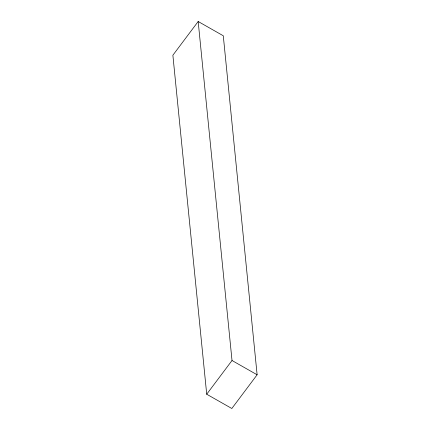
<?xml version="1.0" encoding="UTF-8"?>
<svg xmlns="http://www.w3.org/2000/svg" width="430" height="430" viewBox="0 0 430 430"><rect width="100%" height="100%" fill="white"/><g stroke="black" fill="none" stroke-linecap="round" stroke-linejoin="round"><path stroke-width="0.64" d="M198.176 21.5L172.876 55.223L206.712 394.224L231.824 408.5L257.124 374.777L223.288 35.776L198.176 21.5L232.017 360.507L206.712 394.224M232.017 360.507L257.124 374.777"/></g></svg>
